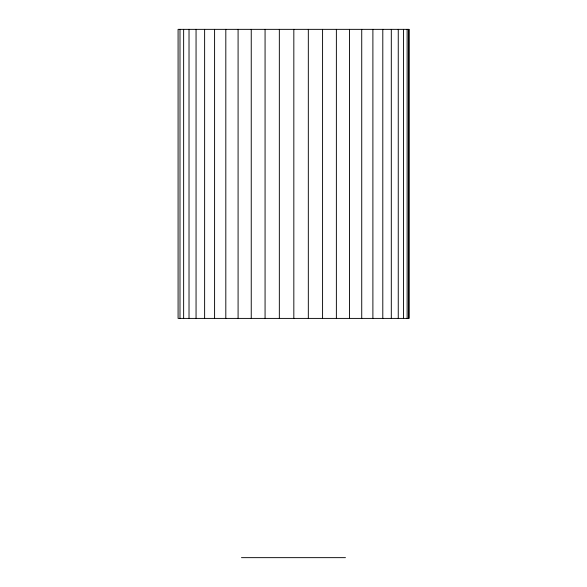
<?xml version="1.0" encoding="UTF-8"?>
<svg xmlns="http://www.w3.org/2000/svg" width="587" height="587" viewBox="0 0 587 587"><rect width="100%" height="100%" fill="white"/><g stroke="black" fill="none" stroke-linecap="round" stroke-linejoin="round"><path stroke-width="0.88" d="M408.912 29.35L178.088 29.35L178.088 318.403L408.912 318.403L408.912 29.35L408.875 318.403M241.47 557.65L345.472 557.65M407.136 29.35L407.136 318.403M403.562 29.35L403.562 318.403M398.257 29.35L398.257 318.403M391.302 29.35L391.302 318.403M382.797 29.35L382.797 318.403M372.892 29.35L372.892 318.403M361.731 29.35L361.731 318.403M349.492 29.35L349.492 318.403M336.373 29.35L336.373 318.403M322.579 29.35L322.579 318.403M308.322 29.35L308.322 318.403M293.83 29.35L293.83 318.403M279.339 29.35L279.339 318.403M265.067 29.35L265.067 318.403M251.243 29.35L251.243 318.403M238.087 29.35L238.087 318.403M225.812 29.35L225.812 318.403M214.593 29.35L214.593 318.403M204.628 29.35L204.628 318.403M196.058 29.35L196.058 318.403M189.021 29.35L189.021 318.403M183.643 29.35L183.643 318.403M179.989 29.35L179.989 318.403"/></g></svg>
